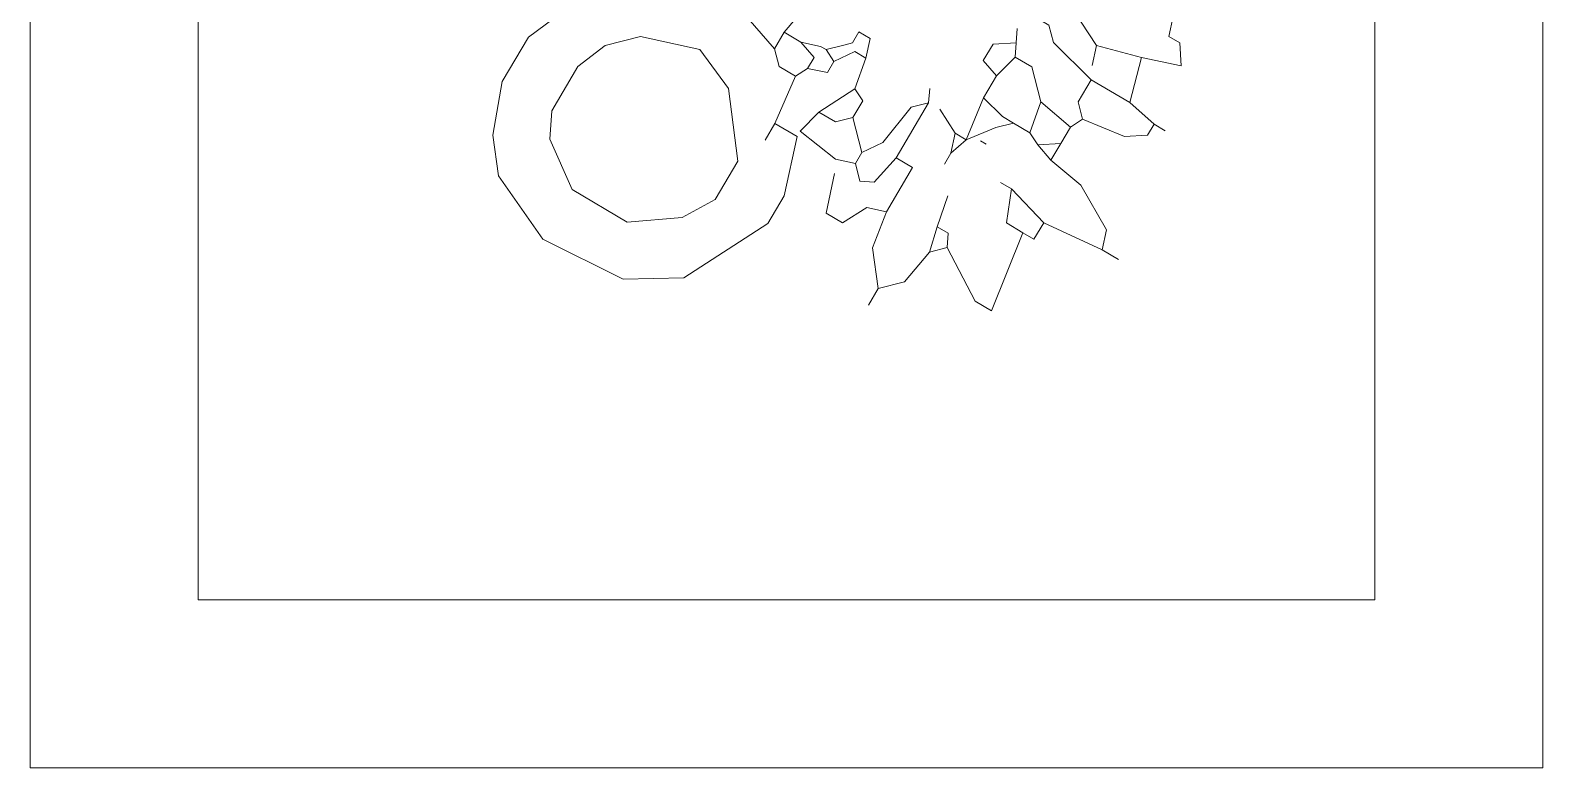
# Model space of a CAD drawing. Header units: millimetres. Extents: x -425671 to 598394, y -194194 to 343585.
# Drawn here: x 54569 to 55199, y 66832 to 67139 of the extents above; entities that cross this region are included whole.
import ezdxf

# ---------------------------------------------------------------- set-up
doc = ezdxf.new("R2010")
doc.units = ezdxf.units.MM
for name, color, linetype, lineweight in [('Furniture', 250, 'Continuous', 5), ('Hatch', 250, 'Continuous', 5), ('Level', 250, 'Continuous', 13)]:
    doc.layers.add(name, color=color, linetype=linetype, lineweight=lineweight)

# ---------------------------------------------------------------- blocks, each defined once
blk = doc.blocks.new('Plant')
at = {"layer": 'Furniture', "color": 3}
for points in [[(4832372.57, 2021796.5), (4832372.54, 2021804.5)], [(4832372.57, 2021796.5), (4832364.57, 2021793.8), (4832353.97, 2021775.08), (4832351.36, 2021759.06)], [(4832375.33, 2021769.83), (4832372.57, 2021796.5)], [(4832316.57, 2021788.29), (4832316.55, 2021793.62)], [(4832295.29, 2021769.53), (4832289.9, 2021785.52), (4832281.91, 2021780.16), (4832281.93, 2021774.82), (4832273.94, 2021772.12)], [(4832316.57, 2021788.29), (4832313.95, 2021774.94)], [(4832330.01, 2021761.66), (4832327.27, 2021780.32), (4832321.9, 2021788.31), (4832316.57, 2021788.29)], [(4832295.29, 2021769.53), (4832313.95, 2021774.94)], [(4832313.95, 2021774.94), (4832314.02, 2021756.26)], [(4832300.69, 2021750.88), (4832295.29, 2021769.53)], [(4832370.07, 2021751.13), (4832375.33, 2021769.83)], [(4832383.36, 2021764.52), (4832383.39, 2021756.51), (4832370.07, 2021751.13)], [(4832375.33, 2021769.83), (4832383.34, 2021769.85), (4832383.36, 2021764.52)], [(4832404.79, 2021740.58), (4832418.05, 2021761.98), (4832418.02, 2021769.98), (4832383.36, 2021764.52)], [(4832314.02, 2021756.26), (4832324.69, 2021756.3), (4832330.01, 2021761.66)], [(4832330.01, 2021761.66), (4832335.35, 2021759.01)], [(4832335.35, 2021759.01), (4832332.74, 2021742.99)], [(4832335.35, 2021759.01), (4832343.36, 2021759.04)], [(4832343.36, 2021759.04), (4832351.36, 2021759.06)], [(4832343.36, 2021759.04), (4832348.72, 2021751.05)], [(4832351.36, 2021759.06), (4832348.72, 2021751.05)], [(4832300.69, 2021750.88), (4832308.69, 2021753.57)], [(4832314.02, 2021756.26), (4832308.76, 2021734.9), (4832303.44, 2021729.54), (4832303.48, 2021718.87)], [(4832279.46, 2021721.45), (4832290.1, 2021729.49), (4832300.69, 2021750.88)], [(4832332.74, 2021742.99), (4832346.07, 2021745.7)], [(4832348.72, 2021751.05), (4832346.07, 2021745.7)], [(4832346.07, 2021745.7), (4832346.1, 2021737.7)], [(4832370.07, 2021751.13), (4832370.09, 2021745.79)], [(4832332.74, 2021742.99), (4832322.11, 2021732.28), (4832322.14, 2021724.27)], [(4832399.48, 2021732.56), (4832399.46, 2021737.9), (4832404.79, 2021740.58)], [(4832404.79, 2021740.58), (4832410.15, 2021735.27)], [(4832346.1, 2021737.7), (4832346.12, 2021732.36)], [(4832351.46, 2021732.38), (4832346.1, 2021737.7)], [(4832410.15, 2021735.27), (4832399.48, 2021732.56)], [(4832434.2, 2021724.68), (4832426.16, 2021732.66), (4832410.15, 2021735.27)], [(4832346.12, 2021732.36), (4832343.49, 2021721.68)], [(4832362.16, 2021724.42), (4832351.46, 2021732.38)], [(4832359.47, 2021729.74), (4832359.46, 2021732.41)], [(4832399.48, 2021732.56), (4832386.15, 2021729.84)], [(4832316.81, 2021721.58), (4832311.48, 2021718.9)], [(4832322.14, 2021724.27), (4832316.81, 2021721.58)], [(4832332.82, 2021721.64), (4832330.18, 2021713.63), (4832322.18, 2021713.6), (4832316.81, 2021721.58)], [(4832322.14, 2021724.27), (4832332.82, 2021721.64)], [(4832343.49, 2021721.68), (4832332.82, 2021721.64)], [(4832343.49, 2021721.68), (4832362.16, 2021724.42)], [(4832362.16, 2021724.42), (4832362.18, 2021719.08)], [(4832370.17, 2021721.78), (4832362.16, 2021724.42)], [(4832362.18, 2021719.08), (4832370.17, 2021721.78)], [(4832370.17, 2021721.78), (4832375.51, 2021721.8)], [(4832404.9, 2021711.23), (4832420.9, 2021713.96), (4832434.2, 2021724.68)], [(4832434.2, 2021724.68), (4832442.2, 2021724.71)], [(4832362.18, 2021719.08), (4832356.88, 2021708.39)], [(4832383.58, 2021703.15), (4832383.55, 2021711.16), (4832404.9, 2021711.23)], [(4832404.9, 2021711.23), (4832407.59, 2021703.24), (4832418.29, 2021697.94), (4832418.32, 2021689.94), (4832402.33, 2021684.54)], [(4832356.9, 2021703.05), (4832351.57, 2021700.37)], [(4832356.9, 2021703.05), (4832383.58, 2021703.15)], [(4832388.97, 2021689.83), (4832380.94, 2021695.14), (4832362.26, 2021697.74), (4832356.9, 2021703.05)], [(4832383.58, 2021703.15), (4832396.93, 2021700.53), (4832399.62, 2021695.21), (4832394.3, 2021689.85)], [(4832388.97, 2021689.83), (4832378.33, 2021679.12)], [(4832394.3, 2021689.85), (4832388.97, 2021689.83)], [(4832397, 2021681.86), (4832394.3, 2021689.85)], [(4832367.68, 2021673.74), (4832370.33, 2021679.09), (4832378.33, 2021679.12)], [(4832378.33, 2021679.12), (4832383.69, 2021673.8), (4832383.72, 2021665.8)], [(4832383.72, 2021665.8), (4832394.4, 2021663.17), (4832397, 2021681.86)], [(4832351.71, 2021663.01), (4832346.37, 2021662.99), (4832346.35, 2021668.33), (4832354.35, 2021671.03)], [(4832354.35, 2021671.03), (4832367.68, 2021673.74)], [(4832354.35, 2021671.03), (4832354.37, 2021665.69), (4832362.39, 2021660.38)], [(4832383.72, 2021665.8), (4832367.68, 2021673.74)], [(4832354.39, 2021660.35), (4832351.71, 2021663.01)], [(4832351.71, 2021663.01), (4832354.39, 2021660.35)], [(4832359.74, 2021655.04), (4832354.39, 2021660.35)], [(4832362.39, 2021660.38), (4832359.74, 2021655.04)], [(4832362.39, 2021660.38), (4832367.73, 2021660.4), (4832370.43, 2021652.41)], [(4832397.07, 2021663.18), (4832397.11, 2021652.51)], [(4832359.75, 2021652.37), (4832359.74, 2021655.04)], [(4832359.74, 2021655.04), (4832359.75, 2021652.37)], [(4832362.45, 2021644.37), (4832359.75, 2021652.37)], [(4832365.09, 2021652.39), (4832362.45, 2021644.37)], [(4832370.43, 2021652.41), (4832365.09, 2021652.39)], [(4832375.77, 2021649.76), (4832370.43, 2021652.41)], [(4832397.11, 2021652.51), (4832375.77, 2021649.76)], [(4832397.11, 2021652.51), (4832405.11, 2021652.53)], [(4832375.77, 2021649.76), (4832375.8, 2021641.76), (4832370.48, 2021636.4)], [(4832346.46, 2021638.98), (4832362.48, 2021636.37)], [(4832362.45, 2021644.37), (4832362.48, 2021636.37)], [(4832362.48, 2021636.37), (4832370.48, 2021636.4)]]:
    blk.add_lwpolyline(points, dxfattribs=at)
at = {"layer": 'Furniture'}
for points in [[(4832370.48, 2021636.4), (4832365.21, 2021620.37), (4832368, 2021585.7), (4832386.78, 2021559.08), (4832418.84, 2021545.86), (4832440.19, 2021545.94), (4832461.5, 2021554.02), (4832474.8, 2021564.74), (4832488.04, 2021594.14), (4832485.23, 2021631.48), (4832471.81, 2021652.78), (4832434.39, 2021671.32), (4832421.05, 2021671.27), (4832397.07, 2021663.18)], [(4832418.75, 2021569.87), (4832440.1, 2021569.95), (4832450.75, 2021575.33), (4832464.02, 2021594.05), (4832463.93, 2021620.73), (4832450.52, 2021639.36), (4832437.15, 2021647.32), (4832418.47, 2021647.25), (4832394.53, 2021628.48), (4832386.59, 2021609.78), (4832394.68, 2021585.79), (4832405.39, 2021575.16), (4832418.75, 2021569.87)]]:
    blk.add_lwpolyline(points, dxfattribs=at)

msp = doc.modelspace()

# ---------------------------------------------------------------- linework, layer by layer
at = {"layer": 'Level'}
for points in [[(54569.03, 67531.777), (55199.03, 67531.777), (55199.03, 66831.777), (54569.03, 66831.777)], [(54639.03, 67461.777), (55129.03, 67461.777), (55129.03, 66901.777), (54639.03, 66901.777)]]:
    msp.add_lwpolyline(points, close=True, dxfattribs=at)

# ---------------------------------------------------------------- block references
at = {"layer": 'Hatch', "rotation": 239.2006693985551}
msp.add_blockref('Plant', (792694.679, 5253117.061), dxfattribs=at)

doc.saveas('drawing.dxf')
